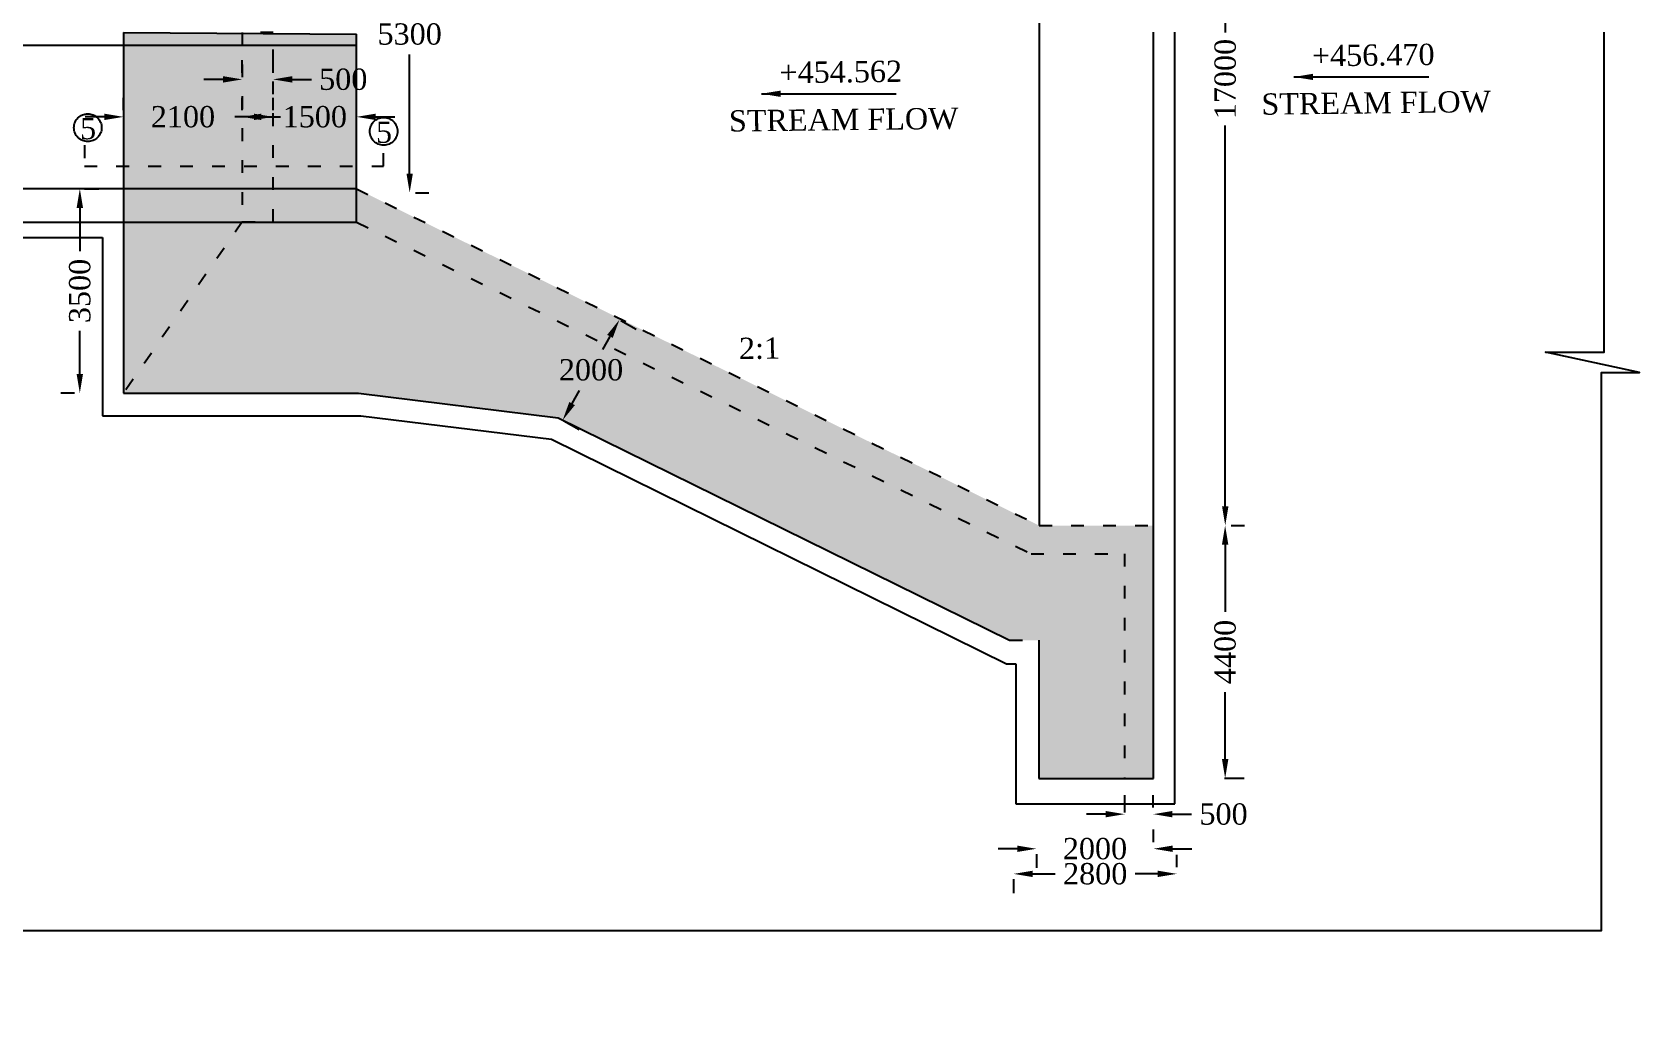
# Model space of a CAD drawing. Header units: inches. Extents: x 84.7 to 174.4, y 40.8 to 102.2.
# Drawn here: x 140.07 to 155.25, y 62.59 to 71.95 of the extents above; entities that cross this region are included whole.
import ezdxf

# ---------------------------------------------------------------- set-up
doc = ezdxf.new("R2010")
doc.units = ezdxf.units.IN
doc.header["$MEASUREMENT"] = 0
doc.linetypes.add('ACAD_ISO03W100', pattern=[30, 12, -18])
doc.layers.add('DIMENSION', color=7, linetype='Continuous')
doc.layers.add('DRAWING', color=7, linetype='Continuous')
doc.styles.get("Standard").update_dxf_attribs({"font": 'times.ttf', "height": 0.2})
doc.dimstyles.get("Standard").update_dxf_attribs({"dimtxt": 0.2, "dimasz": 0.18, "dimexe": 0.18, "dimexo": 0.0625, "dimgap": 0.09, "dimtad": 0, "dimtih": 1, "dimtoh": 1, "dimdec": 4, "dimzin": 0, "dimdsep": 46, "dimtxsty": 'Standard', "dimcen": 0.09, "dimadec": 0, "dimazin": 0, "dimtfac": 1, "dimtdec": 4, "dimtofl": 0, "dimtmove": 0, "dimatfit": 3, "dimfxl": 1, "dimtolj": 1, "dimtzin": 0, "dimarcsym": 0})
picture_1 = doc.add_image_def('image1.jpg', size_in_pixel=(7220, 4926))

# ---------------------------------------------------------------- blocks, each defined once
blk = doc.blocks.new('*D84')
at = {"layer": 'Defpoints', "color": 0, "linetype": 'ACAD_ISO03W100', "transparency": 16777216}
for p in [(140.931, 71.159), (142.046, 71.159), (142.046, 71.159)]:
    blk.add_point(p, dxfattribs=at)
at = {"layer": 'DRAWING', "color": 0, "linetype": 'ACAD_ISO03W100', "lineweight": -2, "transparency": 16777216}
for p, q in [((140.931, 71.222), (140.931, 71.339)), ((142.046, 71.222), (142.046, 71.339)), ((140.751, 71.159), (140.571, 71.159)), ((142.226, 71.159), (142.406, 71.159))]:
    blk.add_line(p, q, dxfattribs=at)
at = {"layer": 'DRAWING', "color": 0, "linetype": 'ACAD_ISO03W100', "transparency": 16777216}
for points in [[(140.751, 71.189), (140.751, 71.129), (140.931, 71.159)], [(142.226, 71.189), (142.226, 71.129), (142.046, 71.159)]]:
    blk.add_solid(points, dxfattribs=at)
at = {"layer": 'DRAWING', "color": 0, "linetype": 'ACAD_ISO03W100', "transparency": 16777216, "insert": (141.489, 71.159), "char_height": 0.2, "attachment_point": 5}
blk.add_mtext('\\A1;2100', dxfattribs=at)
blk = doc.blocks.new('*D85')
at = {"layer": 'Defpoints', "color": 0, "linetype": 'ACAD_ISO03W100', "transparency": 16777216}
for p in [(142.046, 71.511), (142.336, 71.511), (142.336, 71.511)]:
    blk.add_point(p, dxfattribs=at)
at = {"layer": 'DRAWING', "color": 0, "linetype": 'ACAD_ISO03W100', "lineweight": -2, "transparency": 16777216}
for p, q in [((142.046, 71.573), (142.046, 71.691)), ((142.336, 71.573), (142.336, 71.691)), ((141.866, 71.511), (141.686, 71.511)), ((142.516, 71.511), (142.696, 71.511))]:
    blk.add_line(p, q, dxfattribs=at)
at = {"layer": 'DRAWING', "color": 0, "linetype": 'ACAD_ISO03W100', "transparency": 16777216}
for points in [[(141.866, 71.541), (141.866, 71.481), (142.046, 71.511)], [(142.516, 71.541), (142.516, 71.481), (142.336, 71.511)]]:
    blk.add_solid(points, dxfattribs=at)
at = {"layer": 'DRAWING', "color": 0, "linetype": 'ACAD_ISO03W100', "transparency": 16777216, "insert": (142.995, 71.511), "char_height": 0.2, "attachment_point": 5}
blk.add_mtext('\\A1;500', dxfattribs=at)
blk = doc.blocks.new('*D86')
at = {"layer": 'Defpoints', "color": 0, "linetype": 'ACAD_ISO03W100', "transparency": 16777216}
for p in [(142.336, 71.159), (143.12, 71.159), (143.12, 71.159)]:
    blk.add_point(p, dxfattribs=at)
at = {"layer": 'DRAWING', "color": 0, "linetype": 'ACAD_ISO03W100', "lineweight": -2, "transparency": 16777216}
for p, q in [((142.336, 71.222), (142.336, 71.339)), ((143.12, 71.222), (143.12, 71.339)), ((142.156, 71.159), (141.976, 71.159)), ((143.3, 71.159), (143.48, 71.159))]:
    blk.add_line(p, q, dxfattribs=at)
at = {"layer": 'DRAWING', "color": 0, "linetype": 'ACAD_ISO03W100', "transparency": 16777216}
for points in [[(142.156, 71.189), (142.156, 71.129), (142.336, 71.159)], [(143.3, 71.189), (143.3, 71.129), (143.12, 71.159)]]:
    blk.add_solid(points, dxfattribs=at)
at = {"layer": 'DRAWING', "color": 0, "linetype": 'ACAD_ISO03W100', "transparency": 16777216, "insert": (142.728, 71.159), "char_height": 0.2, "attachment_point": 5}
blk.add_mtext('\\A1;1500', dxfattribs=at)
blk = doc.blocks.new('*D89')
at = {"layer": 'Defpoints', "color": 0, "linetype": 'ACAD_ISO03W100', "transparency": 16777216}
for p in [(143.612, 73.426), (143.612, 70.446), (143.619, 70.446)]:
    blk.add_point(p, dxfattribs=at)
at = {"layer": 'DRAWING', "color": 0, "linetype": 'ACAD_ISO03W100', "lineweight": -2, "transparency": 16777216}
for p, q in [((143.674, 73.426), (143.799, 73.426)), ((143.619, 73.246), (143.619, 72.128)), ((143.619, 70.626), (143.619, 71.745)), ((143.674, 70.446), (143.799, 70.446))]:
    blk.add_line(p, q, dxfattribs=at)
at = {"layer": 'DRAWING', "color": 0, "linetype": 'ACAD_ISO03W100', "transparency": 16777216}
for points in [[(143.589, 73.246), (143.649, 73.246), (143.619, 73.426)], [(143.589, 70.626), (143.649, 70.626), (143.619, 70.446)]]:
    blk.add_solid(points, dxfattribs=at)
at = {"layer": 'DRAWING', "color": 0, "linetype": 'ACAD_ISO03W100', "transparency": 16777216, "insert": (143.619, 71.936), "char_height": 0.2, "attachment_point": 5}
blk.add_mtext('\\A1;5300', dxfattribs=at)
blk = doc.blocks.new('*D96')
at = {"layer": 'Defpoints', "color": 0, "linetype": 'ACAD_ISO03W100', "transparency": 16777216}
for p in [(151.282, 76.582), (151.294, 76.582), (151.276, 67.319)]:
    blk.add_point(p, dxfattribs=at)
at = {"layer": 'DRAWING', "color": 0, "linetype": 'ACAD_ISO03W100', "lineweight": -2, "transparency": 16777216}
for p, q in [((151.232, 76.582), (151.102, 76.582)), ((151.282, 76.402), (151.282, 71.95)), ((151.282, 67.499), (151.282, 71.077)), ((151.338, 67.319), (151.462, 67.319))]:
    blk.add_line(p, q, dxfattribs=at)
at = {"layer": 'DRAWING', "color": 0, "linetype": 'ACAD_ISO03W100', "transparency": 16777216}
for points in [[(151.252, 76.402), (151.312, 76.402), (151.282, 76.582)], [(151.252, 67.499), (151.312, 67.499), (151.282, 67.319)]]:
    blk.add_solid(points, dxfattribs=at)
at = {"layer": 'DRAWING', "color": 0, "linetype": 'ACAD_ISO03W100', "transparency": 16777216, "insert": (151.282, 71.514), "char_height": 0.2, "attachment_point": 5, "rotation": 90}
blk.add_mtext('\\A1;17000', dxfattribs=at)
blk = doc.blocks.new('*D97')
at = {"layer": 'Defpoints', "color": 0, "linetype": 'ACAD_ISO03W100', "transparency": 16777216}
for p in [(145.548, 69.277), (145.59, 69.253), (145.014, 68.332)]:
    blk.add_point(p, dxfattribs=at)
at = {"layer": 'DRAWING', "color": 0, "linetype": 'ACAD_ISO03W100', "lineweight": -2, "transparency": 16777216}
for p, q in [((145.602, 69.246), (145.747, 69.165)), ((145.501, 69.096), (145.431, 68.972)), ((145.145, 68.465), (145.215, 68.589)), ((145.068, 68.302), (145.213, 68.22))]:
    blk.add_line(p, q, dxfattribs=at)
at = {"layer": 'DRAWING', "color": 0, "linetype": 'ACAD_ISO03W100', "transparency": 16777216}
for points in [[(145.475, 69.111), (145.527, 69.082), (145.59, 69.253)], [(145.119, 68.48), (145.171, 68.45), (145.056, 68.308)]]:
    blk.add_solid(points, dxfattribs=at)
at = {"layer": 'DRAWING', "color": 0, "linetype": 'ACAD_ISO03W100', "transparency": 16777216, "insert": (145.323, 68.781), "char_height": 0.2, "attachment_point": 5}
blk.add_mtext('\\A1;2000', dxfattribs=at)
blk = doc.blocks.new('*D98')
at = {"layer": 'Defpoints', "color": 0, "linetype": 'ACAD_ISO03W100', "transparency": 16777216}
for p in [(150.337, 64.56), (150.606, 64.607), (150.606, 64.607)]:
    blk.add_point(p, dxfattribs=at)
at = {"layer": 'DRAWING', "color": 0, "linetype": 'ACAD_ISO03W100', "lineweight": -2, "transparency": 16777216}
for p, q in [((150.337, 64.622), (150.337, 64.787)), ((150.606, 64.669), (150.606, 64.787)), ((150.157, 64.607), (149.977, 64.607)), ((150.786, 64.607), (150.966, 64.607))]:
    blk.add_line(p, q, dxfattribs=at)
at = {"layer": 'DRAWING', "color": 0, "linetype": 'ACAD_ISO03W100', "transparency": 16777216}
for points in [[(150.157, 64.637), (150.157, 64.577), (150.337, 64.607)], [(150.786, 64.637), (150.786, 64.577), (150.606, 64.607)]]:
    blk.add_solid(points, dxfattribs=at)
at = {"layer": 'DRAWING', "color": 0, "linetype": 'ACAD_ISO03W100', "transparency": 16777216, "insert": (151.266, 64.607), "char_height": 0.2, "attachment_point": 5}
blk.add_mtext('\\A1;500', dxfattribs=at)
blk = doc.blocks.new('*D99')
at = {"layer": 'Defpoints', "color": 0, "linetype": 'ACAD_ISO03W100', "transparency": 16777216}
for p in [(149.507, 64.294), (150.608, 64.282), (150.608, 64.282)]:
    blk.add_point(p, dxfattribs=at)
at = {"layer": 'DRAWING', "color": 0, "linetype": 'ACAD_ISO03W100', "lineweight": -2, "transparency": 16777216}
for p, q in [((150.608, 64.344), (150.608, 64.462)), ((149.327, 64.282), (149.147, 64.282)), ((149.507, 64.232), (149.507, 64.102)), ((150.788, 64.282), (150.968, 64.282))]:
    blk.add_line(p, q, dxfattribs=at)
at = {"layer": 'DRAWING', "color": 0, "linetype": 'ACAD_ISO03W100', "transparency": 16777216}
for points in [[(149.327, 64.312), (149.327, 64.252), (149.507, 64.282)], [(150.788, 64.312), (150.788, 64.252), (150.608, 64.282)]]:
    blk.add_solid(points, dxfattribs=at)
at = {"layer": 'DRAWING', "color": 0, "linetype": 'ACAD_ISO03W100', "transparency": 16777216, "insert": (150.058, 64.282), "char_height": 0.2, "attachment_point": 5}
blk.add_mtext('\\A1;2000', dxfattribs=at)
blk = doc.blocks.new('*D100')
at = {"layer": 'Defpoints', "color": 0, "linetype": 'ACAD_ISO03W100', "transparency": 16777216}
for p in [(149.293, 64.059), (150.827, 64.046), (150.827, 64.046)]:
    blk.add_point(p, dxfattribs=at)
at = {"layer": 'DRAWING', "color": 0, "linetype": 'ACAD_ISO03W100', "lineweight": -2, "transparency": 16777216}
for p, q in [((150.827, 64.109), (150.827, 64.226)), ((149.293, 63.996), (149.293, 63.866)), ((149.473, 64.046), (149.683, 64.046)), ((150.647, 64.046), (150.437, 64.046))]:
    blk.add_line(p, q, dxfattribs=at)
at = {"layer": 'DRAWING', "color": 0, "linetype": 'ACAD_ISO03W100', "transparency": 16777216}
for points in [[(149.473, 64.076), (149.473, 64.016), (149.293, 64.046)], [(150.647, 64.076), (150.647, 64.016), (150.827, 64.046)]]:
    blk.add_solid(points, dxfattribs=at)
at = {"layer": 'DRAWING', "color": 0, "linetype": 'ACAD_ISO03W100', "transparency": 16777216, "insert": (150.06, 64.046), "char_height": 0.2, "attachment_point": 5}
blk.add_mtext('\\A1;2800', dxfattribs=at)
blk = doc.blocks.new('*D101')
at = {"layer": 'Defpoints', "color": 0, "linetype": 'ACAD_ISO03W100', "transparency": 16777216}
for p in [(151.276, 67.319), (151.281, 67.319), (151.212, 64.944)]:
    blk.add_point(p, dxfattribs=at)
at = {"layer": 'DRAWING', "color": 0, "linetype": 'ACAD_ISO03W100', "lineweight": -2, "transparency": 16777216}
for p, q in [((151.338, 67.319), (151.461, 67.319)), ((151.281, 67.139), (151.281, 66.509)), ((151.281, 65.124), (151.281, 65.753)), ((151.275, 64.944), (151.461, 64.944))]:
    blk.add_line(p, q, dxfattribs=at)
at = {"layer": 'DRAWING', "color": 0, "linetype": 'ACAD_ISO03W100', "transparency": 16777216}
for points in [[(151.251, 67.139), (151.311, 67.139), (151.281, 67.319)], [(151.251, 65.124), (151.311, 65.124), (151.281, 64.944)]]:
    blk.add_solid(points, dxfattribs=at)
at = {"layer": 'DRAWING', "color": 0, "linetype": 'ACAD_ISO03W100', "transparency": 16777216, "insert": (151.281, 66.131), "char_height": 0.2, "attachment_point": 5, "rotation": 90}
blk.add_mtext('\\A1;4400', dxfattribs=at)
blk = doc.blocks.new('*D102')
at = {"layer": 'Defpoints', "color": 0, "linetype": 'ACAD_ISO03W100', "transparency": 16777216}
for p in [(140.5, 70.483), (140.52, 68.563), (140.534, 68.563)]:
    blk.add_point(p, dxfattribs=at)
at = {"layer": 'DRAWING', "color": 0, "linetype": 'ACAD_ISO03W100', "lineweight": -2, "transparency": 16777216}
for p, q in [((140.563, 70.483), (140.7, 70.483)), ((140.52, 70.303), (140.52, 69.897)), ((140.52, 68.743), (140.52, 69.149)), ((140.471, 68.563), (140.34, 68.563))]:
    blk.add_line(p, q, dxfattribs=at)
at = {"layer": 'DRAWING', "color": 0, "linetype": 'ACAD_ISO03W100', "transparency": 16777216}
for points in [[(140.49, 70.303), (140.55, 70.303), (140.52, 70.483)], [(140.49, 68.743), (140.55, 68.743), (140.52, 68.563)]]:
    blk.add_solid(points, dxfattribs=at)
at = {"layer": 'DRAWING', "color": 0, "linetype": 'ACAD_ISO03W100', "transparency": 16777216, "insert": (140.52, 69.523), "char_height": 0.2, "attachment_point": 5, "rotation": 90}
blk.add_mtext('\\A1;3500', dxfattribs=at)

msp = doc.modelspace()

# ---------------------------------------------------------------- hatches: boundary and pattern name
at = {"layer": 'DRAWING', "linetype": 'ACAD_ISO03W100'}
h = msp.add_hatch(dxfattribs=at)
h.set_pattern_fill('AR-CONC', color=256, scale=0.05, style=0)
h.set_pattern_definition([(50, (0, 0), (0.3586301, -0.03137607), [0.0375, -0.4125]), (355, (0, 0), (-0.0693757, 0.3760961), [0.03, -0.33]), (100.4514, (0.0299, -0.0026), (0.2892547, 0.3447198), [0.0318701, -0.35057106]), (46.1842, (0, 0.1), (0.5336205, -0.0827595), [0.05625, -0.61875]), (96.6356, (0.04447, 0.0931), (0.4673314, 0.487059), [0.0478051, -0.5258565]), (351.1842, (0, 0.1), (0.467331, 0.4870593), [0.045, -0.495]), (21, (0.05, 0.075), (0.2984535, -0.20130945), [0.0375, -0.4125]), (326, (0.05, 0.075), (0.1216577, 0.362575), [0.03, -0.33]), (71.4514, (0.07487, 0.05822), (0.4201113, 0.16126525), [0.0318701, -0.35057106]), (37.5, (0, 0), (0.00607993, 0.16644693), [0, -0.326, 0, -0.335, 0, -0.33125]), (7.5, (0, 0), (0.13153477, 0.19720586), [0, -0.191, 0, -0.3185, 0, -0.12625]), (327.5, (-0.1115, 0), (0.26691122, -0.01127744), [0, -0.125, 0, -0.39, 0, -0.5175]), (317.5, (-0.1615, 0), (0.2915931, 0.0500525), [0, -0.1625, 0, -0.259, 0, -0.3675])])
h.paths.add_polyline_path([(142.0464, 71.94327), (140.93066, 71.94999), (140.93066, 70.48345), (142.0464, 70.48345)])
h.paths.add_polyline_path([(142.33612, 71.94153), (142.0464, 71.94327), (142.0464, 70.48345), (142.33612, 70.48345)])
h.paths.add_polyline_path([(143.1199, 71.93681), (142.33612, 71.94153), (142.33612, 70.48345), (143.1199, 70.48345)])
h.paths.add_polyline_path([(142.0464, 70.48345), (140.93066, 70.48345), (140.93066, 70.16965), (142.04433, 70.16965), (142.0464, 70.17264)])
h.paths.add_polyline_path([(142.33612, 70.48345), (142.0464, 70.48345), (142.0464, 70.17264), (142.33612, 70.17264)])
h.paths.add_polyline_path([(143.1199, 70.48345), (142.33612, 70.48345), (142.33612, 70.16965), (143.1199, 70.16965)])
h.paths.add_polyline_path([(143.1199, 70.16965), (142.33612, 70.16965), (142.04433, 70.16965), (140.93066, 68.56257), (143.13754, 68.56257), (145.01389, 68.33227), (149.25612, 66.24135), (149.52972, 66.24135), (149.52972, 64.94355), (150.33685, 64.94355), (150.33685, 67.05271), (149.45764, 67.05271)])
h.paths.add_polyline_path([(142.04433, 70.16965), (140.93066, 70.16965), (140.93066, 68.56257)], flags=17)
h.paths.add_polyline_path([(150.60644, 67.3188), (149.53417, 67.3188), (143.1199, 70.48345), (143.1199, 70.16965), (149.45764, 67.05271), (150.33685, 67.05271), (150.33685, 64.94355), (150.60644, 64.94355)])

# ---------------------------------------------------------------- linework, layer by layer
at = {"layer": 'DRAWING', "ltscale": 0.01}
for p, q in [((140.93066, 71.94999), (140.93066, 68.56257)), ((150.60644, 64.94355), (150.60644, 71.95484)), ((150.80906, 64.7033), (150.80906, 71.95484)), ((140.73369, 70.0269), (140.73369, 68.35027)), ((140.93066, 68.56257), (143.13754, 68.56257)), ((143.13754, 68.56257), (145.01389, 68.33227)), ((140.73369, 68.35027), (143.1601, 68.35027)), ((143.1601, 68.35027), (144.95205, 68.12911)), ((145.01389, 68.33227), (149.25612, 66.24135)), ((144.95205, 68.12911), (149.22533, 66.01935)), ((149.52972, 66.24135), (149.52972, 64.94355)), ((149.31529, 66.01935), (149.31529, 64.7033)), ((149.52972, 64.94355), (150.60644, 64.94355)), ((149.31529, 64.7033), (150.80906, 64.7033))]:
    msp.add_line(p, q, dxfattribs=at)
at = {"layer": 'DRAWING', "linetype": 'ACAD_ISO03W100', "ltscale": 0.01}
for p, q in [((149.25612, 66.24135), (149.52972, 66.24135)), ((149.22533, 66.01935), (149.31529, 66.01935))]:
    msp.add_line(p, q, dxfattribs=at)
at = {"layer": 'DRAWING', "linetype": 'ACAD_ISO03W100'}
for points in [[(149.53417, 76.59088), (149.53417, 67.3188)], [(140.93066, 71.94999), (143.1199, 71.93681)]]:
    msp.add_lwpolyline(points, dxfattribs=at)
at = {"layer": 'DRAWING'}
for points in [[(92.37071, 71.95484), (92.37071, 68.95601), (91.86949, 68.95601), (92.76948, 68.63257), (92.37436, 68.63257), (92.37436, 63.51452), (154.81658, 63.51452), (154.81658, 68.7562), (155.17506, 68.7562), (154.29137, 68.94757), (154.84136, 68.94757), (154.84136, 71.95484)], [(106.49099, 71.8319), (143.1199, 71.8319)]]:
    msp.add_lwpolyline(points, dxfattribs=at)
at = {"layer": 'DRAWING', "linetype": 'ACAD_ISO03W100', "ltscale": 0.01}
msp.add_lwpolyline([(142.0464, 70.17264), (142.33612, 70.17264), (142.33612, 71.95186), (142.0464, 71.95186)], close=True, dxfattribs=at)
at = {"layer": 'DRAWING', "ltscale": 0.01}
for points in [[(143.1199, 70.48345), (143.1199, 71.93681)], [(108.92459, 70.0269), (140.73369, 70.0269)]]:
    msp.add_lwpolyline(points, dxfattribs=at)
at = {"layer": 'DRAWING', "linetype": 'ACAD_ISO03W100', "ltscale": 0.01}
for points in [[(140.56286, 70.89225), (140.56286, 70.69702), (143.37424, 70.69702), (143.37424, 70.89235)], [(143.1199, 70.48345), (149.53417, 67.3188), (150.60644, 67.3188)], [(142.0464, 70.17264), (140.93066, 68.56257)], [(143.1199, 70.16965), (149.45764, 67.05271), (150.33685, 67.05271), (150.33685, 64.94355)]]:
    msp.add_lwpolyline(points, dxfattribs=at)
at = {"layer": 'DRAWING', "ltscale": 0.01}
msp.add_lwpolyline([(106.49099, 70.16965), (143.1199, 70.16965), (143.1199, 70.48345), (106.49099, 70.48345)], close=True, dxfattribs=at)
at = {"layer": 'DRAWING', "linetype": 'ACAD_ISO03W100'}
for centre in [(140.59478, 71.05683), (143.37485, 71.02281)]:
    msp.add_circle(centre, 0.13013, dxfattribs=at)

# ---------------------------------------------------------------- texts
at = {"layer": 'DIMENSION', "linetype": 'ACAD_ISO03W100'}
for s, p in [('+456.470', (152.09739, 71.63291)), ('+454.562', (147.09454, 71.4748)), ('STREAM FLOW', (151.62276, 71.17869)), ('STREAM FLOW', (146.61991, 71.02058)), ('2:1', (146.71408, 68.88319))]:
    msp.add_text(s, height=0.2, rotation=0.678017, dxfattribs=at).set_placement(p)
at = {"layer": 'DRAWING', "linetype": 'ACAD_ISO03W100'}
for p in [(140.52223, 70.9488), (143.30229, 70.91478)]:
    msp.add_text('5', height=0.2, dxfattribs=at).set_placement(p)

# ---------------------------------------------------------------- dimensions: what is measured, and where the dimension line sits
dim = msp.add_linear_dim(base=(151.28244, 76.58189), p1=(151.27596, 67.3188), p2=(151.2941, 76.58189), angle=90, text='17000', dimstyle='Standard', dxfattribs=at)
dim.commit()
dim.dimension.update_dxf_attribs({"geometry": '*D96', "text_midpoint": (151.28244, 71.51377), "dimtype": 160, "text_rotation": 90})
dim = msp.add_linear_dim(base=(143.61905, 70.44638), p1=(143.61192, 73.42623), p2=(143.61192, 70.44638), angle=90, text='5300', dimstyle='Standard', dxfattribs=at)
dim.commit()
dim.dimension.update_dxf_attribs({"geometry": '*D89', "text_midpoint": (143.61905, 71.93631)})
for base, p1, p2, text, picture, middle in [((142.33612, 71.51077), (142.0464, 71.51077), (142.33612, 71.51077), '500', '*D85', (142.99527, 71.51077)), ((142.0464, 71.15917), (140.93066, 71.15917), (142.0464, 71.15917), '2100', '*D84', (141.48853, 71.15917)), ((143.1199, 71.15917), (142.33612, 71.15917), (143.1199, 71.15917), '1500', '*D86', (142.72801, 71.15917)), ((150.60644, 64.60674), (150.33685, 64.55967), (150.60644, 64.60674), '500', '*D98', (151.2656, 64.60674)), ((150.60823, 64.28152), (149.50723, 64.29435), (150.60823, 64.28152), '2000', '*D99', (150.05773, 64.28152)), ((150.82671, 64.04616), (149.29302, 64.05899), (150.82671, 64.04616), '2800', '*D100', (150.05987, 64.04616))]:
    dim = msp.add_linear_dim(base=base, p1=p1, p2=p2, text=text, dimstyle='Standard', dxfattribs=at)
    dim.commit()
    dim.dimension.update_dxf_attribs({"geometry": picture, "text_midpoint": middle})
for base, p1, p2, text, picture, middle in [((140.52043, 68.56257), (140.50045, 70.48345), (140.53374, 68.56257), '3500', '*D102', (140.52043, 69.52301)), ((151.28098, 67.3188), (151.21211, 64.94355), (151.27596, 67.3188), '4400', '*D101', (151.28098, 66.13118))]:
    dim = msp.add_linear_dim(base=base, p1=p1, p2=p2, angle=90, text=text, dimstyle='Standard', dxfattribs=at)
    dim.commit()
    dim.dimension.update_dxf_attribs({"geometry": picture, "text_midpoint": middle, "text_rotation": 90})
dim = msp.add_aligned_dim(p1=(145.01389, 68.33227), p2=(145.54756, 69.27692), distance=-0.04855, text='2000', dimstyle='Standard', dxfattribs=at)
dim.commit()
dim.dimension.update_dxf_attribs({"geometry": '*D97', "text_midpoint": (145.32299, 68.78072)})

# ---------------------------------------------------------------- pictures from other files: only their frames are drawn
image = msp.add_image(picture_1, insert=(84.7318, 41.23917), size_in_units=(89.32475, 60.94373), rotation=-0.306801, dxfattribs=dict(fade=30))
image.dxf.flags = 7

# ---------------------------------------------------------------- leaders
at = {"layer": 'DIMENSION', "linetype": 'ACAD_ISO03W100'}
for points in [[(151.92696, 71.53412), (153.19316, 71.53412)], [(146.92411, 71.37601), (148.19031, 71.37601)]]:
    msp.add_leader(points, dimstyle='Standard', override={"dimgap": 0.09, "dimtad": 0}, dxfattribs=at)

doc.saveas('drawing.dxf')
